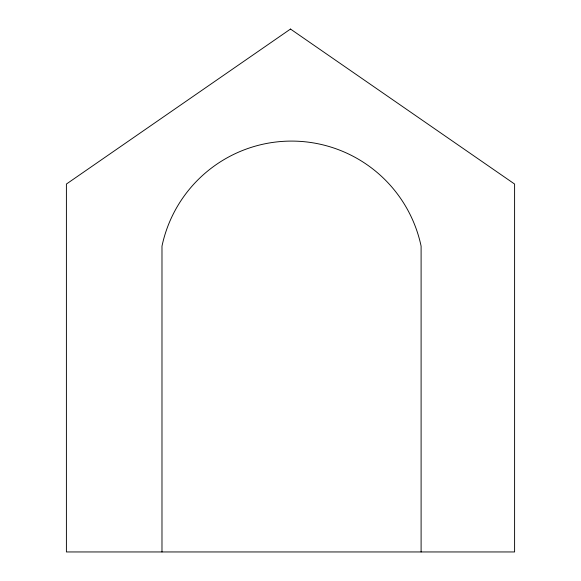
<?xml version="1.0" encoding="UTF-8"?>
<svg xmlns="http://www.w3.org/2000/svg" width="581" height="581" viewBox="0 0 581 581"><rect width="100%" height="100%" fill="white"/><g stroke="black" fill="none" stroke-linecap="round" stroke-linejoin="round"><path stroke-width="0.87" d="M421.102 551.95L421.102 246.148A132.417 132.417 0 0 0 161.983 246.148L161.983 551.95M290.5 29.05L66.401 184.046L66.401 551.95L514.599 551.95L514.599 184.046L290.5 29.05"/></g></svg>
